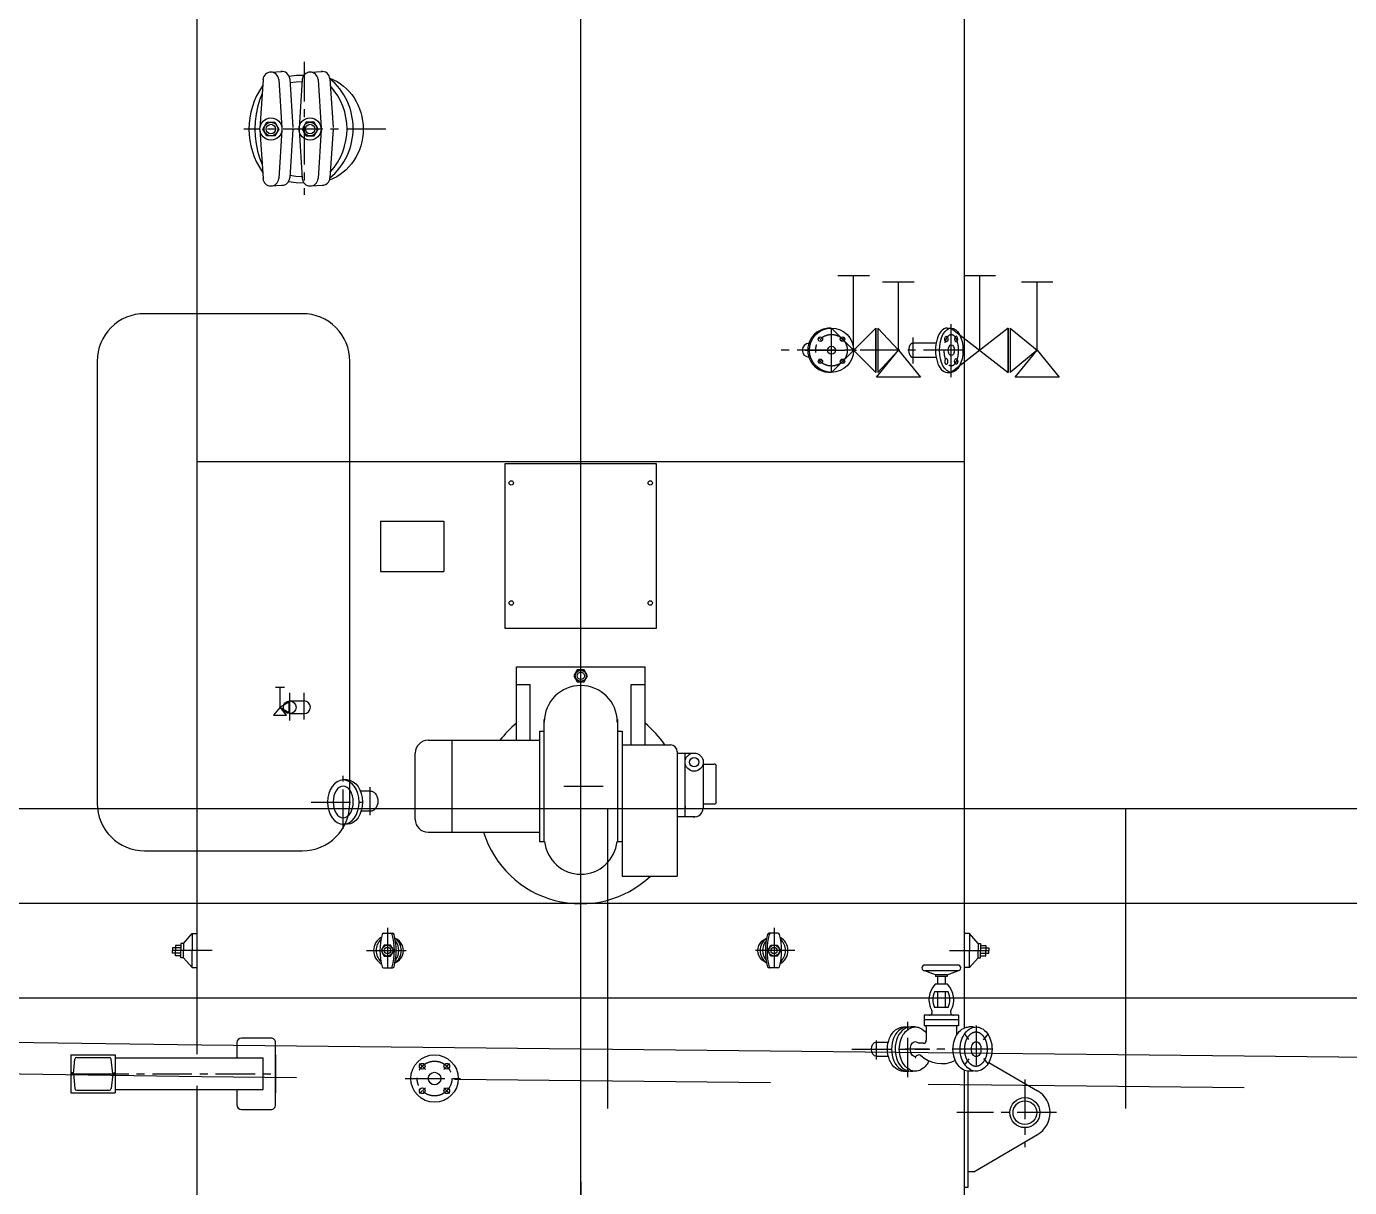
# Model space of a CAD drawing. Header units: millimetres. Extents: x -1838618 to -1600818, y -1770412 to -1553248.
# Drawn here: x -1817859 to -1813670, y -1648495 to -1644821 of the extents above; entities that cross this region are included whole.
import ezdxf

# ---------------------------------------------------------------- set-up
doc = ezdxf.new("R2010")
doc.units = ezdxf.units.MM
doc.header["$LTSCALE"] = 100
for name, pattern in [('CENTER', [2, 1.25, -0.25, 0.25, -0.25]), ('CENTER2', [28.575, 19.05, -3.175, 3.175, -3.175]), ('DASHED', [0.75, 0.5, -0.25])]:
    doc.linetypes.add(name, pattern=pattern)
doc.layers.add('418exhaust', color=30, linetype='Continuous')
doc.layers.add('bt', color=7, linetype='Continuous')

# ---------------------------------------------------------------- blocks, each defined once
blk = doc.blocks.new('RGT')
at = {"color": 1, "linetype": 'CENTER', "ltscale": 5}
blk.add_line((2541674.1, 437844.7), (2541674.1, 443594.7), dxfattribs=at)
at = {"color": 1}
for p, q in [((2542888.1, 442014.3), (2542888.1, 438699.6)), ((2540693, 441724.9), (2540727.7, 441727.2)), ((2540819.2, 441724.8), (2540855, 441727.2)), ((2540668.1, 441701.5), (2540658.1, 441547)), ((2540718, 441701.5), (2540727.9, 441547)), ((2540752.7, 441703.8), (2540762.7, 441549.2)), ((2540792.4, 441701.5), (2540782.4, 441547)), ((2540842.3, 441701.5), (2540852.2, 441547)), ((2540880, 441703.8), (2540889.9, 441549.2)), ((2540658.1, 441542.4), (2540668.1, 441387.9)), ((2540727.9, 441542.4), (2540718, 441387.9)), ((2540762.7, 441544.7), (2540752.7, 441390.1)), ((2540782.4, 441542.4), (2540792.4, 441387.9)), ((2540852.2, 441542.4), (2540842.3, 441387.9)), ((2540889.9, 441544.7), (2540880, 441390.1)), ((2540693, 441364.5), (2540727.7, 441366.7)), ((2540819.2, 441364.6), (2540855, 441366.7)), ((2542487.9, 441080.7), (2542587.9, 441080.7)), ((2542537.9, 440844.7), (2542537.9, 441080.7)), ((2542629.9, 441060.7), (2542729.9, 441060.7)), ((2542679.9, 440844.7), (2542679.9, 441060.7)), ((2542887.1, 441080.7), (2542987.1, 441080.7)), ((2542937.1, 440844.7), (2542937.1, 441080.7)), ((2543069.1, 441060.7), (2543169.1, 441060.7)), ((2543119.1, 440844.7), (2543119.1, 441060.7)), ((2542467.9, 440774.7), (2542467.9, 440914.7)), ((2542467.9, 440914.7), (2542607.9, 440774.7)), ((2542607.9, 440914.7), (2542467.9, 440774.7)), ((2542607.9, 440914.7), (2542607.9, 440774.7)), ((2542607.9, 440774.7), (2542607.9, 440914.7)), ((2542614.9, 440914.7), (2542679.9, 440844.7)), ((2542614.9, 440914.7), (2542614.9, 440774.7)), ((2542834.1, 440914.7), (2542847.1, 440914.7)), ((2542847.1, 440774.7), (2542847.1, 440914.7)), ((2542847.1, 440914.7), (2543027.1, 440774.7)), ((2543027.1, 440914.7), (2542847.1, 440774.7)), ((2543027.1, 440914.7), (2543027.1, 440774.7)), ((2543027.1, 440774.7), (2543027.1, 440914.7)), ((2543034.1, 440914.7), (2543119.1, 440844.7)), ((2543034.1, 440914.7), (2543034.1, 440774.7)), ((2542609.9, 440759.7), (2542679.9, 440844.7)), ((2542679.9, 440844.7), (2542614.9, 440774.7)), ((2542679.9, 440844.7), (2542749.9, 440759.7)), ((2542799.1, 440867.2), (2542726.1, 440867.2)), ((2543119.1, 440844.7), (2543034.1, 440774.7)), ((2543049.1, 440759.7), (2543119.1, 440844.7)), ((2543119.1, 440844.7), (2543189.1, 440759.7)), ((2542799.1, 440822.2), (2542726.1, 440822.2)), ((2542749.9, 440759.7), (2542609.9, 440759.7)), ((2542834.1, 440774.7), (2542847.1, 440774.7)), ((2543189.1, 440759.7), (2543049.1, 440759.7)), ((2540460.1, 440492.7), (2542888.1, 440492.7)), ((2541040.5, 440303.9), (2541240.5, 440303.9)), ((2541040.5, 440303.9), (2541040.5, 440143.9)), ((2541240.5, 440303.9), (2541240.5, 440143.9)), ((2541040.5, 440143.9), (2541240.5, 440143.9)), ((2541470.4, 439610.2), (2541470.4, 439843.1)), ((2541470.4, 439843.1), (2541877.8, 439843.1)), ((2541877.8, 439595.7), (2541877.8, 439843.1)), ((2540736.6, 439777.7), (2540707.4, 439777.7)), ((2540722, 439714.7), (2540722, 439777.7)), ((2541470.4, 439786.4), (2541514.1, 439786.4)), ((2541514.1, 439610.2), (2541514.1, 439786.4)), ((2541834.2, 439595.7), (2541834.2, 439786.4)), ((2541834.2, 439786.4), (2541877.8, 439786.4)), ((2540722, 439714.7), (2540701.6, 439689.9)), ((2540749.5, 439731), (2540722, 439714.7)), ((2540722, 439714.7), (2540749.5, 439698.4)), ((2540742.4, 439689.9), (2540722, 439714.7)), ((2540749.5, 439731), (2540749.5, 439698.4)), ((2540752.8, 439734.7), (2540798.1, 439734.7)), ((2540798.1, 439694.7), (2540798.1, 439734.7)), ((2540701.6, 439689.9), (2540742.4, 439689.9)), ((2540752.8, 439694.7), (2540798.1, 439694.7)), ((2541557.7, 439676.4), (2541557.7, 439290.1)), ((2541790.5, 439676.4), (2541790.5, 439290.1)), ((2541543.2, 439639.3), (2541543.2, 439290.1)), ((2541543.2, 439639.3), (2541557.7, 439639.3)), ((2541790.5, 439639.3), (2541805.1, 439639.3)), ((2541805.1, 439639.3), (2541805.1, 439179.9)), ((2541191, 439610.2), (2541543.2, 439610.2)), ((2541266.7, 439319.2), (2541266.7, 439610.2)), ((2541805.1, 439595.7), (2541957.8, 439595.7)), ((2541150.3, 439359.9), (2541150.3, 439569.5)), ((2541979.7, 439573.8), (2541979.7, 439179.9)), ((2541979.7, 439569.1), (2542038.8, 439569.1)), ((2542004.8, 439368), (2542004.8, 439569.1)), ((2542062.2, 439395.3), (2542062.2, 439544.6)), ((2542062.2, 439534.6), (2542096.1, 439534.6)), ((2542103.3, 439415.5), (2542103.3, 439527.4)), ((2540935.1, 439484.7), (2540922.1, 439484.7)), ((2541007.8, 439449.6), (2540976.6, 439449.6)), ((2541007.8, 439385.6), (2540978.6, 439385.6)), ((2542096.1, 439408.2), (2542062.2, 439408.2)), ((2540935.1, 439344.7), (2540922.1, 439344.7)), ((2542036.3, 439368), (2541979.7, 439368)), ((2541191, 439319.2), (2541543.2, 439319.2)), ((2541543.2, 439290.1), (2541559.7, 439290.1)), ((2541788.9, 439290.1), (2541805.1, 439290.1)), ((2541805.1, 439179.9), (2541979.7, 439179.9)), ((2540416.1, 438967.5), (2540443.7, 438998.4)), ((2540443.7, 438998.4), (2540443.7, 438944.7)), ((2540443.7, 438998.4), (2540460.1, 438998.4)), ((2541049.8, 438999.7), (2541078.1, 438999.7)), ((2542298.4, 438999.7), (2542270.1, 438999.7)), ((2542904.5, 438998.4), (2542888.1, 438998.4)), ((2542904.5, 438998.4), (2542904.5, 438944.7)), ((2542932.1, 438967.5), (2542904.5, 438998.4)), ((2540408.2, 438961.1), (2540391.3, 438961.1)), ((2540391.3, 438961.1), (2540391.3, 438944.7)), ((2540408.2, 438967.5), (2540408.2, 438944.7)), ((2540416.1, 438967.5), (2540408.2, 438967.5)), ((2540416.1, 438967.5), (2540416.1, 438944.7)), ((2542932.1, 438967.5), (2542932.1, 438944.7)), ((2542932.1, 438967.5), (2542940.1, 438967.5)), ((2542940.1, 438967.5), (2542940.1, 438944.7)), ((2542940.1, 438961.1), (2542956.9, 438961.1)), ((2542956.9, 438961.1), (2542956.9, 438944.7)), ((2540408.2, 438953.1), (2540381.9, 438953.1)), ((2540381.9, 438953.1), (2540381.9, 438944.7)), ((2540381.9, 438936.3), (2540381.9, 438944.7)), ((2540408.2, 438936.3), (2540381.9, 438936.3)), ((2540391.3, 438928.3), (2540391.3, 438944.7)), ((2540408.2, 438928.3), (2540391.3, 438928.3)), ((2540408.2, 438921.9), (2540408.2, 438944.7)), ((2540416.1, 438921.9), (2540408.2, 438921.9)), ((2540416.1, 438921.9), (2540416.1, 438944.7)), ((2540416.1, 438921.9), (2540443.7, 438891)), ((2540443.7, 438891), (2540443.7, 438944.7)), ((2542904.5, 438891), (2542904.5, 438944.7)), ((2542932.1, 438921.9), (2542904.5, 438891)), ((2542932.1, 438921.9), (2542932.1, 438944.7)), ((2542932.1, 438921.9), (2542940.1, 438921.9)), ((2542940.1, 438953.1), (2542966.3, 438953.1)), ((2542940.1, 438921.9), (2542940.1, 438944.7)), ((2542940.1, 438936.3), (2542966.3, 438936.3)), ((2542940.1, 438928.3), (2542956.9, 438928.3)), ((2542956.9, 438928.3), (2542956.9, 438944.7)), ((2542966.3, 438953.1), (2542966.3, 438944.7)), ((2542966.3, 438936.3), (2542966.3, 438944.7)), ((2540443.7, 438891), (2540460.1, 438891)), ((2541049.8, 438889.7), (2541078.1, 438889.7)), ((2542298.4, 438889.7), (2542270.1, 438889.7)), ((2542867.9, 438898.9), (2542763.6, 438898.9)), ((2542867.9, 438898.9), (2542763.6, 438898.9)), ((2542867.9, 438880.5), (2542763.6, 438880.5)), ((2542867.9, 438880.5), (2542763.6, 438880.5)), ((2542797.4, 438868.2), (2542763.6, 438880.5)), ((2542797.4, 438868.2), (2542763.6, 438880.5)), ((2542834.2, 438868.2), (2542867.9, 438880.5)), ((2542834.2, 438868.2), (2542867.9, 438880.5)), ((2542904.5, 438891), (2542888.1, 438891)), ((2542835.4, 438838.2), (2542796.1, 438838.2)), ((2542835.4, 438838.2), (2542796.1, 438838.2)), ((2542797.4, 438868.2), (2542797.4, 438862.1)), ((2542797.4, 438868.2), (2542797.4, 438862.1)), ((2542834.2, 438868.2), (2542797.4, 438868.2)), ((2542834.2, 438868.2), (2542797.4, 438868.2)), ((2542834.2, 438862.1), (2542797.4, 438862.1)), ((2542834.2, 438862.1), (2542797.4, 438862.1)), ((2542803.5, 438862.1), (2542803.5, 438842.3)), ((2542803.5, 438862.1), (2542803.5, 438842.3)), ((2542803.5, 438842.3), (2542803.5, 438838.2)), ((2542803.5, 438842.3), (2542803.5, 438838.2)), ((2542828, 438862.1), (2542828, 438842.3)), ((2542828, 438862.1), (2542828, 438842.3)), ((2542828, 438842.3), (2542828, 438838.2)), ((2542828, 438842.3), (2542828, 438838.2)), ((2542834.2, 438868.2), (2542834.2, 438862.1)), ((2542834.2, 438868.2), (2542834.2, 438862.1)), ((2542837.4, 438813.6), (2542794.1, 438813.6)), ((2542837.4, 438813.6), (2542794.1, 438813.6)), ((2542803.5, 438813.6), (2542803.5, 438764.6)), ((2542803.5, 438813.6), (2542803.5, 438764.6)), ((2542828, 438813.6), (2542828, 438764.6)), ((2542828, 438813.6), (2542828, 438764.6)), ((2542837.4, 438764.6), (2542794.1, 438764.6)), ((2542837.4, 438764.6), (2542794.1, 438764.6)), ((2542761.8, 438740), (2542761.8, 438706.9)), ((2542761.8, 438740), (2542761.8, 438706.9)), ((2542776.8, 438740), (2542761.8, 438740)), ((2542776.8, 438740), (2542761.8, 438740)), ((2542869.7, 438725.3), (2542761.8, 438725.3)), ((2542869.7, 438725.3), (2542761.8, 438725.3)), ((2542764.2, 438706.9), (2542761.8, 438706.9)), ((2542764.2, 438706.9), (2542761.8, 438706.9)), ((2542867.3, 438706.8), (2542764.2, 438706.9)), ((2542867.3, 438706.8), (2542764.2, 438706.9)), ((2542854.7, 438740), (2542776.8, 438740)), ((2542854.7, 438740), (2542776.8, 438740)), ((2542869.7, 438740), (2542854.7, 438740)), ((2542869.7, 438740), (2542854.7, 438740)), ((2542869.7, 438706.9), (2542867.3, 438706.9)), ((2542867.3, 438706.9), (2542867.3, 438706.8)), ((2542867.3, 438706.9), (2542867.3, 438706.8)), ((2542869.7, 438706.9), (2542867.3, 438706.9)), ((2542869.7, 438740), (2542869.7, 438706.9)), ((2542869.7, 438740), (2542869.7, 438706.9)), ((2542709.1, 438702.7), (2542696.1, 438702.7)), ((2542733.4, 438702.9), (2542720, 438702.9)), ((2542767.9, 438703.2), (2542767.9, 438660.9)), ((2542767.9, 438703.2), (2542767.9, 438660.9)), ((2542863.6, 438703.2), (2542863.6, 438676.2)), ((2542916.6, 438702.9), (2542903.2, 438702.9)), ((2540585.1, 438652.7), (2540585.1, 438604.7)), ((2542733.4, 438656.6), (2542745.8, 438651.1)), ((2542758.1, 438651.1), (2542745.8, 438651.1)), ((2542758.1, 438651.1), (2542745.8, 438651.1)), ((2540060.1, 438614.7), (2540060.1, 438494.7)), ((2540060.1, 438614.7), (2540200.1, 438614.7)), ((2540068.1, 438554.7), (2540072.5, 438601.3)), ((2540078.5, 438606.7), (2540181.7, 438606.7)), ((2540192.1, 438554.7), (2540187.7, 438601.3)), ((2540200.1, 438614.7), (2540200.1, 438494.7)), ((2540200.1, 438604.7), (2540668.1, 438604.7)), ((2540708.1, 438614.7), (2540708.1, 438494.7)), ((2542966.2, 438590.7), (2543120.4, 438500.8)), ((2540068.1, 438554.7), (2540060.1, 438559.3)), ((2540068.1, 438554.7), (2540060.1, 438550.1)), ((2540068.1, 438554.7), (2540072.5, 438508.1)), ((2540192.1, 438554.7), (2540187.7, 438508.1)), ((2540192.1, 438554.7), (2540200.1, 438559.3)), ((2540192.1, 438554.7), (2540200.1, 438550.1)), ((2542733.4, 438562.5), (2542720, 438562.5)), ((2542888.1, 438565.8), (2542888.1, 438194.7)), ((2542888.1, 438565.8), (2542888.1, 438094.7)), ((2542900.1, 438562.7), (2542900.1, 438194.7)), ((2542916.6, 438562.5), (2542903.2, 438562.5)), ((2540060.1, 438494.7), (2540200.1, 438494.7)), ((2540078.5, 438502.7), (2540181.7, 438502.7)), ((2540200.1, 438504.7), (2540668.1, 438504.7)), ((2540585.1, 438504.7), (2540585.1, 438456.7)), ((2542918.1, 438244.7), (2543120.4, 438362.6)), ((2542918.1, 438244.7), (2542900.1, 438244.7)), ((2542900.1, 438194.7), (2542888.1, 438194.7))]:
    blk.add_line(p, q, dxfattribs=at)
at = {"color": 1, "linetype": 'CENTER'}
for p, q in [((2541057.2, 441544.7), (2540607.9, 441544.7)), ((2542847.1, 440759.6), (2542847.1, 440927.7)), ((2542438.9, 440873.7), (2542426.7, 440885.9)), ((2542467.9, 440774.7), (2542467.9, 440914.7)), ((2542497, 440873.7), (2542509.2, 440885.9)), ((2542726.1, 440802.3), (2542726.1, 440885)), ((2542884.1, 440844.7), (2542286.3, 440844.7)), ((2542385.1, 440844.7), (2542547.6, 440844.7)), ((2542438.9, 440815.7), (2542426.7, 440803.5)), ((2542497, 440815.7), (2542509.2, 440803.5)), ((2540752.8, 439672.9), (2540752.8, 439760.6)), ((2540798.1, 439676.4), (2540798.1, 439760.6)), ((2540922.1, 439329.6), (2540922.1, 439497.7)), ((2541007.8, 439373.2), (2541007.8, 439462.1)), ((2541620.5, 439464.7), (2541748.9, 439464.7)), ((2540820.5, 439414.7), (2540982.9, 439414.7)), ((2541062.1, 439016.1), (2541062.1, 438870)), ((2542286.1, 439016.1), (2542286.1, 438870)), ((2540506.6, 438944.7), (2540370.5, 438944.7)), ((2540996, 438944.7), (2541133.6, 438944.7)), ((2542352.2, 438944.7), (2542214.7, 438944.7)), ((2542841.6, 438944.7), (2542977.7, 438944.7)), ((2542709.1, 438543.8), (2542709.1, 438725)), ((2542925.7, 438707.1), (2542925.7, 438556.3)), ((2542902.6, 438663.4), (2542888.9, 438682.2)), ((2542949.4, 438662), (2542964.3, 438679.9)), ((2542610.1, 438600), (2542610.1, 438660.5)), ((2542976.3, 438632.7), (2542701.7, 438632.7)), ((2542902.6, 438602), (2542888.9, 438583.2)), ((2542949.4, 438603.4), (2542964.3, 438585.5)), ((2540060.1, 438554.7), (2540200.1, 438554.7)), ((2540118, 438554.7), (2540708.1, 438554.7)), ((2543080.1, 438536.3), (2543080.1, 438321.9)), ((2543180.5, 438431.7), (2542865.2, 438431.7))]:
    blk.add_line(p, q, dxfattribs=at)
at = {"color": 1}
for points in [[(2540460.1, 438617), (2540460.1, 442385.4)], [(2542262.4, 438905.7), (2542254.7, 438910), (2542247.9, 438915.5), (2542242.5, 438921.9), (2542238.4, 438929.1), (2542235.9, 438936.8), (2542235.1, 438944.7), (2542235.9, 438952.6), (2542238.4, 438960.3), (2542242.5, 438967.5), (2542247.9, 438973.9), (2542254.7, 438979.4), (2542262.4, 438983.7)], [(2542610.1, 438655.2), (2542647.8, 438655.2)], [(2540668.1, 438504.7), (2540668.1, 438604.7)], [(2542610.1, 438610.2), (2542647.8, 438610.2)], [(2542696.1, 438562.7), (2542709.1, 438562.7)], [(2540460.1, 438094.7), (2540460.1, 438517)]]:
    blk.add_lwpolyline(points, dxfattribs=at)
at = {"color": 1, "linetype": 'CENTER'}
for points in [[(2540798.1, 441757.2), (2540798.1, 441336.4)], [(2542532.1, 438632.7), (2542779.3, 438632.7)], [(2541182.1, 438568.7), (2541163.5, 438587.3)], [(2541240.1, 438568.7), (2541258.7, 438587.3)], [(2541118.5, 438539.7), (2541304.9, 438539.7)], [(2541182.1, 438510.7), (2541163.5, 438492.1)], [(2541240.1, 438510.7), (2541258.7, 438492.1)]]:
    blk.add_lwpolyline(points, dxfattribs=at)
at = {"color": 1, "flags": 128}
for points in [[(2540797.1, 441714.7), (2540774, 441713.7), (2540751.2, 441710.8)], [(2540791.9, 441694.6), (2540772.6, 441693.5), (2540753.5, 441690.9)], [(2540665.2, 441656.8), (2540657.1, 441636.1), (2540650.8, 441614.2), (2540646.2, 441591.5), (2540643.4, 441568.2), (2540642.4, 441544.7), (2540643.4, 441521.2), (2540646.2, 441497.9), (2540650.8, 441475.2), (2540657.1, 441453.3), (2540665.2, 441432.6)], [(2540753.2, 441398.5), (2540772.4, 441395.9), (2540791.9, 441394.8)], [(2540749.2, 441378.9), (2540773, 441375.8), (2540797.1, 441374.7)], [(2541085.8, 438905.7), (2541093.5, 438910), (2541100.3, 438915.5), (2541105.7, 438921.9), (2541109.8, 438929.1), (2541112.3, 438936.8), (2541113.1, 438944.7), (2541112.3, 438952.6), (2541109.8, 438960.3), (2541105.7, 438967.5), (2541100.3, 438973.9), (2541093.5, 438979.4), (2541085.8, 438983.7)]]:
    blk.add_lwpolyline(points, dxfattribs=at)
at = {"color": 1}
for points in [[(2540705.5, 441566.4), (2540718, 441544.7), (2540705.5, 441523), (2540680.5, 441523), (2540668, 441544.7), (2540680.5, 441566.4)], [(2540804.8, 441566.4), (2540792.3, 441544.7), (2540804.8, 441523), (2540829.8, 441523), (2540842.3, 441544.7), (2540829.8, 441566.4)], [(2541434.1, 439964.7), (2541914.1, 439964.7), (2541914.1, 440484.7), (2541434.1, 440484.7)], [(2541663.2, 439832.9), (2541652.3, 439814), (2541663.2, 439795.1), (2541685, 439795.1), (2541695.9, 439814), (2541685, 439832.9)], [(2541052.1, 438962), (2541042.1, 438944.7), (2541052.1, 438927.4), (2541072.1, 438927.4), (2541082.1, 438944.7), (2541072.1, 438962)], [(2542296.1, 438962), (2542306.1, 438944.7), (2542296.1, 438927.4), (2542276.1, 438927.4), (2542266.1, 438944.7), (2542276.1, 438962)]]:
    blk.add_lwpolyline(points, close=True, dxfattribs=at)
for points in [[(2541007.8, 439449.6, -0.127624), (2541016.5, 439447.3, -0.106174), (2541024.6, 439440.2, -0.085414), (2541029.7, 439430.2, -0.074916), (2541031.6, 439417.6, -0.074916), (2541029.7, 439405, -0.085414), (2541024.6, 439395, -0.106174), (2541016.5, 439387.8, -0.127624), (2541007.8, 439385.6, -0.127624)], [(2540600.1, 438441.7), (2540693.1, 438441.7, 0.414214), (2540708.1, 438456.7), (2540708.1, 438652.7, 0.414214), (2540693.1, 438667.7), (2540600.1, 438667.7)], [(2542776.3, 438595.6, -0.055932), (2542768, 438581.7, -0.105746), (2542750.6, 438566.9, -0.12456), (2542733.4, 438562.5, -0.12456), (2542716.2, 438566.9, -0.105746), (2542698.7, 438581.7, -0.086826), (2542687.2, 438603.9, -0.076966), (2542682.7, 438632.7, -0.076966), (2542687.2, 438661.5, -0.086826), (2542698.7, 438683.7, -0.105746), (2542716.2, 438698.5, -0.12456), (2542733.4, 438702.9, -0.12456), (2542750.6, 438698.5, -0.105221), (2542767.9, 438683.8, -0.105221)], [(2542903.2, 438562.5, -0.12456), (2542886, 438566.9, -0.105746), (2542868.6, 438581.7, -0.086826), (2542857.1, 438603.9, -0.076966), (2542852.6, 438632.7, -0.076966), (2542857.1, 438661.5, -0.086826), (2542868.6, 438683.7, -0.105746), (2542886, 438698.5, -0.12456), (2542903.2, 438702.9)], [(2542733.4, 438608.8, -0.143585), (2542727.8, 438610.4, -0.107177), (2542722.4, 438615.8, -0.078152), (2542719.2, 438623.2, -0.065419), (2542717.9, 438632.7, -0.065419), (2542719.2, 438642.2, -0.078152), (2542722.4, 438649.6, -0.107177), (2542727.8, 438655, -0.143585), (2542733.4, 438656.6)]]:
    blk.add_lwpolyline(points, format="xyb", dxfattribs=at)
for points in [[(2542925.7, 438702.9, -0.12456), (2542942.9, 438698.5, -0.105746), (2542960.3, 438683.7, -0.086826), (2542971.8, 438661.5, -0.076966), (2542976.3, 438632.7, -0.076966), (2542971.8, 438603.9, -0.086826), (2542960.3, 438581.7, -0.105746), (2542942.9, 438566.9, -0.12456), (2542925.7, 438562.5, -0.12456), (2542908.5, 438566.9, -0.105746), (2542891.1, 438581.7, -0.086826), (2542879.5, 438603.9, -0.076966), (2542875.1, 438632.7, -0.076966), (2542879.5, 438661.5, -0.086826), (2542891.1, 438683.7, -0.105746), (2542908.5, 438698.5, -0.12456)], [(2542926.1, 438656.6, -0.143585), (2542931.6, 438655, -0.107177), (2542937, 438649.6, -0.078152), (2542940.3, 438642.2, -0.065419), (2542941.5, 438632.7, -0.065419), (2542940.3, 438623.2, -0.078152), (2542937, 438615.8, -0.107177), (2542931.6, 438610.4, -0.143585), (2542926.1, 438608.8, -0.143585), (2542920.6, 438610.4, -0.107177), (2542915.2, 438615.8, -0.078152), (2542911.9, 438623.2, -0.065419), (2542910.7, 438632.7, -0.065419), (2542911.9, 438642.2, -0.078152), (2542915.2, 438649.6, -0.107177), (2542920.6, 438655, -0.143585)]]:
    blk.add_lwpolyline(points, format="xyb", close=True, dxfattribs=at)
at = {"color": 1, "linetype": 'CENTER'}
blk.add_lwpolyline([(2542925.1, 438686.4, -0.132726), (2542937.6, 438683, -0.106713), (2542950.4, 438671.4, -0.08307), (2542958.5, 438654.6, -0.071676), (2542961.7, 438632.7, -0.071676), (2542958.5, 438610.8, -0.08307), (2542950.4, 438594, -0.106713), (2542937.6, 438582.4, -0.132726), (2542925.1, 438579, -0.132726), (2542912.7, 438582.4, -0.106713), (2542899.9, 438594, -0.08307), (2542891.8, 438610.8, -0.071676), (2542888.6, 438632.7, -0.071676), (2542891.8, 438654.6, -0.08307), (2542899.9, 438671.4, -0.106713), (2542912.7, 438683, -0.132726)], format="xyb", close=True, dxfattribs=at)
at = {"color": 1}
for centre, radius in [((2540693, 441544.7), 35), ((2540693, 441544.7), 21.7), ((2540693, 441544.7), 15), ((2540817.3, 441544.7), 35), ((2540817.3, 441544.7), 21.7), ((2540817.3, 441544.7), 15), ((2542467.9, 440844.7), 70), ((2542432.9, 440879.7), 7), ((2542502.9, 440879.7), 7), ((2542467.9, 440844.7), 12.5), ((2542432.9, 440809.7), 7), ((2542502.9, 440809.7), 7), ((2541454.1, 440424.7), 7), ((2541894.1, 440424.7), 7), ((2541454.1, 440044.7), 7), ((2541894.1, 440044.7), 7), ((2541674.1, 439814), 17.5), ((2541674.1, 439814), 11.6), ((2540752.8, 439714.7), 20), ((2542033.1, 439541), 28.7), ((2542033.1, 439541), 14.6), ((2541062.1, 438944.7), 17.3), ((2541062.1, 438944.7), 10), ((2542286.1, 438944.7), 17.3), ((2542286.1, 438944.7), 10), ((2541211.1, 438539.7), 75), ((2541172.2, 438578.6), 9), ((2541250, 438578.6), 9), ((2541211.1, 438539.7), 20), ((2541172.2, 438500.8), 9), ((2541250, 438500.8), 9), ((2543080.1, 438431.7), 47.5), ((2543080.1, 438431.7), 37.5)]:
    blk.add_circle(centre, radius, dxfattribs=at)
at = {"color": 1, "linetype": 'CENTER'}
for centre, radius in [((2542467.9, 440844.7), 50), ((2541211.1, 438539.7), 55)]:
    blk.add_circle(centre, radius, dxfattribs=at)
at = {"color": 1}
for centre, radius, start, end in [((2540693, 441699.9), 25, 3.6939, 176.3061), ((2540727.7, 441702.2), 25, 3.6939, 97.4324), ((2540817.3, 441699.9), 25, 3.6939, 176.3061), ((2540855, 441702.2), 25, 3.6939, 97.448), ((2540861.1, 441544.7), 237.6, 144.8984, 215.1016), ((2540749.8, 441547), 203.8, 309.699, 50.301), ((2540731.6, 441544.8), 202.5, 317.5904, 42.2845), ((2540693, 441389.5), 25, 183.6939, 356.3061), ((2540727.7, 441391.7), 25, 270, 356.3061), ((2540817.3, 441389.5), 25, 183.6939, 356.3061), ((2540855, 441391.7), 25, 270, 356.3061), ((2542462.9, 440844.7), 70, 87.5081, 272.4919), ((2542397.9, 440844.7), 22.5, 93.3074, 266.6926), ((2541674.2, 439668), 115.5, 0, 180), ((2540798.1, 439714.7), 20, 270, 90), ((2541674.1, 439414.7), 322, 129.2429, 142.6168), ((2541674.1, 439414.7), 322, 34.1912, 50.7571), ((2541191, 439569.5), 40.7, 90, 180), ((2541957.8, 439573.8), 21.8, 0, 90), ((2542096.1, 439527.4), 7.28, 0, 90), ((2542096.1, 439415.5), 7.28, 270, 0), ((2542033.1, 439396.5), 28.7, 170.5447, 189.4553), ((2542033.1, 439396.5), 28.7, 263.5312, 357.6144), ((2541191, 439359.9), 40.7, 180, 270), ((2541674.1, 439414.7), 322, 197.2525, 313.1739), ((2541674.3, 439301.3), 115.1, 185.57, 354.43), ((2541049.8, 438994.7), 5, 90, 165.1428), ((2541072.5, 438994.7), 5, 14.8572, 90), ((2541078.1, 438994.7), 5, 14.8572, 90), ((2542270.1, 438994.7), 5, 90, 165.1428), ((2542275.7, 438994.7), 5, 90, 165.1428), ((2542298.4, 438994.7), 5, 14.8572, 90), ((2541065.6, 438944.7), 47.5, 118.8746, 241.1254), ((2541073.7, 438944.7), 47.7, 132.6925, 227.3077), ((2541238.3, 438944.7), 200, 165.1428, 194.8572), ((2540884.1, 438944.7), 200, 345.1428, 14.8572), ((2540889.6, 438944.7), 200, 345.1428, 14.8572), ((2541058.6, 438944.7), 47.5, 304.8961, 55.1039), ((2541050.5, 438944.7), 47.7, 320.5369, 39.4633), ((2542289.6, 438944.7), 47.5, 124.8961, 235.1039), ((2542297.7, 438944.7), 47.7, 140.5367, 219.4631), ((2542458.6, 438944.7), 200, 165.1428, 194.8572), ((2542464.1, 438944.7), 200, 165.1428, 194.8572), ((2542109.9, 438944.7), 200, 345.1428, 14.8572), ((2542282.6, 438944.7), 47.5, 298.8746, 61.1254), ((2542274.5, 438944.7), 47.7, 312.6923, 47.3075), ((2541049.8, 438894.7), 5, 194.8572, 270), ((2541072.5, 438894.7), 5, 270, 345.1428), ((2541078.1, 438894.7), 5, 270, 345.1428), ((2542270.1, 438894.7), 5, 194.8572, 270), ((2542275.7, 438894.7), 5, 194.8572, 270), ((2542298.4, 438894.7), 5, 270, 345.1428), ((2542763.6, 438889.7), 9.2, 90, 270), ((2542763.6, 438889.7), 9.2, 90, 270), ((2542867.9, 438889.7), 9.2, 270, 90), ((2542867.9, 438889.7), 9.2, 270, 90), ((2542847.6, 438789.1), 71.1, 136.3972, 209.0025), ((2542847.6, 438789.1), 71.1, 136.3972, 209.0025), ((2542783.9, 438789.1), 71.1, 330.9975, 43.6028), ((2542783.9, 438789.1), 71.1, 330.9975, 43.6028), ((2542847.6, 438789.1), 58.9, 155.3757, 204.6243), ((2542847.6, 438789.1), 58.9, 155.3757, 204.6243), ((2542783.9, 438789.1), 58.9, 335.3757, 24.6243), ((2542783.9, 438789.1), 58.9, 335.3757, 24.6243), ((2542776.8, 438749.8), 9.81, 270, 29.0025), ((2542776.8, 438749.8), 9.81, 270, 29.0025), ((2542854.7, 438749.8), 9.81, 150.9975, 270), ((2542854.7, 438749.8), 9.81, 150.9975, 270), ((2542764.2, 438703.2), 3.68, 0, 90), ((2542764.2, 438703.2), 3.68, 0, 90), ((2542867.3, 438703.2), 3.68, 90, 180), ((2542867.3, 438703.2), 3.68, 90, 180), ((2540600.1, 438652.7), 15, 90, 180), ((2542758.1, 438660.9), 9.81, 270, 0), ((2542758.1, 438660.9), 9.81, 270, 0), ((2540078.5, 438600.7), 6, 90, 174.6079), ((2540181.7, 438600.7), 6, 5.3921, 90), ((2542744.8, 438602.7), 11.6, 34.3384, 171.257), ((2542817.2, 438685.2), 98.5, 226.6411, 295.7011), ((2540078.5, 438508.7), 6, 185.3921, 270), ((2540181.7, 438508.7), 6, 270, 354.6079), ((2543080.1, 438431.7), 80, 300.2319, 59.7681), ((2540600.1, 438456.7), 15, 180, 270)]:
    blk.add_arc(centre, radius, start, end, dxfattribs=at)
at = {"color": 1, "extrusion": (0, 0, -1)}
for centre, major_axis, ratio, start_param, end_param in [((2540829.4, 441544.7), (0, 170), 0.917647, 6.611955, 9.104191), ((2540935.1, 439414.7), (0, -70), 0.683698, 3.141593, 6.283185), ((2542696.1, 438632.7), (0, -70), 0.728571, 6.283185, 9.424778), ((2542610.1, 438632.7), (0, 22.5), 0.711111, 3.141593, 6.283185)]:
    blk.add_ellipse(centre, major_axis=major_axis, ratio=ratio, start_param=start_param, end_param=end_param, dxfattribs=at)
at = {"color": 1}
for centre, major_axis, ratio, start_param, end_param in [((2542834.1, 440844.7), (0, 70), 0.528571, 6.283185, 9.424778), ((2542726.1, 440844.7), (0, 22.5), 0.618699, 0, 3.141593), ((2542707.6, 438632.7), (0, -70), 0.707107, 3.027057, 6.397721), ((2542718.9, 438632.7), (0, -70), 0.707107, 3.00545, 6.419328)]:
    blk.add_ellipse(centre, major_axis=major_axis, ratio=ratio, start_param=start_param, end_param=end_param, dxfattribs=at)
for centre, major_axis, ratio in [((2542847.1, 440844.7), (0, 70), 0.528571), ((2542831.4, 440880.1), (0, 9), 0.552952), ((2542847.1, 440844.7), (0, 17), 0.560644), ((2542862.8, 440809.3), (0, -9), 0.552952)]:
    blk.add_ellipse(centre, major_axis=major_axis, ratio=ratio, dxfattribs=at)
at = {"color": 1, "linetype": 'CENTER'}
blk.add_ellipse((2542847.1, 440844.7), major_axis=(0, 50), ratio=0.444999, dxfattribs=at)
at = {"color": 1, "extrusion": (0, 0, -1)}
for centre, major_axis, ratio in [((2542862.8, 440880.1), (0, 9), 0.552952), ((2542831.4, 440809.3), (0, -9), 0.552952), ((2540922.1, 439414.7), (0, 70), 0.714286), ((2540922.1, 439414.7), (0, 50), 0.635628)]:
    blk.add_ellipse(centre, major_axis=major_axis, ratio=ratio, dxfattribs=at)
blk = doc.blocks.new('A$C3BE63DCB')
at = {"color": 4, "elevation": 590}
blk.add_lwpolyline([(-2181, 559.9), (-1681, 559.9, 0.414214), (-1531, 709.9), (-1531, 2109.9, 0.414214), (-1681, 2259.9), (-2181, 2259.9, 0.414214), (-2331, 2109.9), (-2331, 709.9, 0.414214)], format="xyb", close=True, dxfattribs=at)

msp = doc.modelspace()

# ---------------------------------------------------------------- linework, layer by layer
at = {"color": 6}
msp.add_line((-1816104.3, -1648245.3), (-1816104.3, -1644745.3), dxfattribs=at)
at = {"color": 4}
for p, q in [((-1819964.3, -1647295.3), (-1671864, -1647295.3)), ((-1816019.2, -1647295.3), (-1816019.2, -1648245.3)), ((-1814379.2, -1647295.3), (-1814379.2, -1648245.3))]:
    msp.add_line(p, q, dxfattribs=at)
at = {"color": 2}
for p, q in [((-1819964.3, -1647595.3), (-1672541.1, -1647595.3)), ((-1819964.3, -1647895.3), (-1673218.1, -1647895.3))]:
    msp.add_line(p, q, dxfattribs=at)
at = {"color": 6, "ltscale": 1300}
msp.add_lwpolyline([(-1791504.3, -1648145.3), (-1795804.3, -1648143.9), (-1800104.3, -1648141.8), (-1804404.3, -1648136), (-1808704.3, -1648119.4), (-1813004.3, -1648090.1), (-1817304.3, -1648044.7), (-1819964.3, -1648008.1)], dxfattribs=at)
at = {"layer": '418exhaust', "color": 1, "linetype": 'CENTER2'}
msp.add_line((-1816104.3, -1648477.3), (-1816104.3, -1650892.2), dxfattribs=at)
at = {"layer": 'bt', "color": 5, "linetype": 'DASHED', "ltscale": 20, "flags": 128}
msp.add_lwpolyline([(-1791504.3, -1648245.3), (-1795804.3, -1648243.9), (-1800104.3, -1648241.8), (-1804404.3, -1648236), (-1808704.3, -1648219.4), (-1813004.3, -1648190.1), (-1817304.3, -1648144.7), (-1821604.3, -1648085.5), (-1825904.3, -1648012.7), (-1829104.3, -1647954.4)], dxfattribs=at)

# ---------------------------------------------------------------- block references
for name, p in [('A$C3BE63DCB', (-1815304.3, -1647989.6)), ('RGT', (-4357778.4, -2086690))]:
    msp.add_blockref(name, p)

doc.saveas('drawing.dxf')
